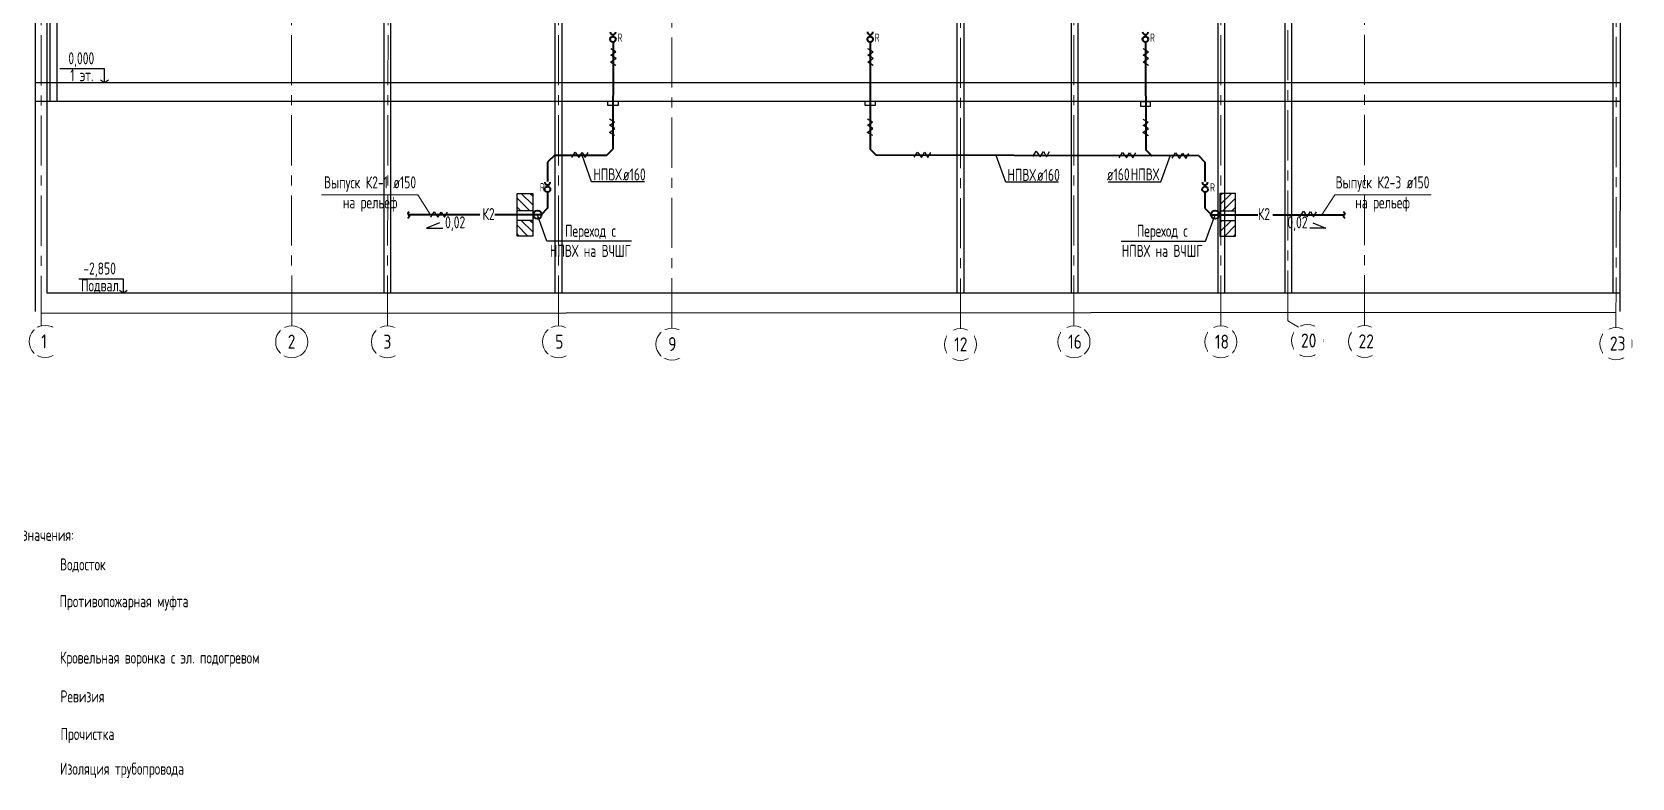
# Model space of a CAD drawing. Header units: millimetres. Extents: x -8689834 to 9419935, y -117443 to 166298.
# Drawn here: x -83645 to -43744, y -68724 to -50119 of the extents above; entities that cross this region are included whole.
import ezdxf

# ---------------------------------------------------------------- set-up
doc = ezdxf.new("R2010")
doc.units = ezdxf.units.MM
doc.header["$MEASUREMENT"] = 0
doc.linetypes.add('CENTER', pattern=[2, 1.25, -0.25, 0.25, -0.25])
for name, color, linetype in [('PDF _0', 7, 'Continuous'), ('PDF __ВК-Text VK', 7, 'Continuous'), ('PDF __ВК-В1-текст', 7, 'Continuous'), ('PDF __ВК-противопожарная муфта', 1, 'Continuous'), ('PDF __ВК-стены', 7, 'Continuous'), ('PDF __Пескоуловитель', 7, 'Continuous'), ('PDF _АР_Перегородки кирпич штрих', 1, 'Continuous'), ('АР_Кровля дорожки', 245, 'Continuous'), ('АР_Таблицы', 250, 'Continuous')]:
    doc.layers.add(name, color=color, linetype=linetype)
doc.layers.add('PDF __К2', color=7, linetype='Continuous', true_color=0xb800b8)
doc.layers.add('АР_Оси', color=195, linetype='Continuous', lineweight=9)
doc.layers.add('ВК_канализация', color=32, linetype='Continuous', lineweight=15)
doc.styles.add('ISOCPEUR', font='isocpeur.ttf', dxfattribs={"width": 0.7})
doc.styles.add('ГОСТ 2.304', font='isocpeur.ttf', dxfattribs={"width": 0.7})

msp = doc.modelspace()

# ---------------------------------------------------------------- linework, layer by layer
at = {"layer": 'PDF _0', "lineweight": 25}
for points in [[(-71158, -54143), (-71158, -55212.9), (-71548.8, -55212.9), (-71548.8, -54143)], [(-54021, -54143), (-54021, -55212.9), (-53630.3, -55212.9), (-53630.3, -54143)]]:
    msp.add_lwpolyline(points, close=True, dxfattribs=at)
for points in [[(-71158, -54581.8), (-71548.8, -54581.8)], [(-54021, -54581.8), (-53630.3, -54581.8)], [(-71158, -54816.2), (-71548.8, -54816.2)], [(-54021, -54816.2), (-53630.3, -54816.2)]]:
    msp.add_lwpolyline(points, dxfattribs=at)
at = {"layer": 'PDF _0', "color": 1, "lineweight": 40}
for centre in [(-71040.8, -54674.9), (-54138.2, -54674.9)]:
    msp.add_circle(centre, 105.2, dxfattribs=at)
at = {"layer": 'PDF __ВК-Text VK', "lineweight": 30}
for points in [[(-73478.3, -54876.3), (-73802.9, -55008.5), (-73400.2, -55008.5)], [(-51700.7, -54876.3), (-51376.1, -55008.5), (-51778.9, -55008.5)]]:
    msp.add_lwpolyline(points, dxfattribs=at)
at = {"layer": 'PDF __ВК-В1-текст', "lineweight": 25}
for points in [[(-81935.8, -51308.9), (-81838.4, -51376.7), (-81838.4, -51034.9), (-82947.5, -51034.9)], [(-81838.4, -51376.7), (-81741, -51308.9)], [(-81462.3, -56558), (-81364.9, -56625.8), (-81364.9, -56284), (-82474, -56284)], [(-81364.9, -56625.8), (-81267.6, -56558)]]:
    msp.add_lwpolyline(points, dxfattribs=at)
at = {"layer": 'PDF __ВК-противопожарная муфта', "lineweight": 30}
for points in [[(-69281.7, -51842.3), (-69029.2, -51842.3), (-69029.2, -51950.5), (-69281.7, -51950.5)], [(-62866.9, -51842.3), (-62614.5, -51842.3), (-62614.5, -51950.5), (-62866.9, -51950.5)], [(-55747.6, -51859.2), (-56000.1, -51859.5), (-55999.9, -51967.7), (-55747.5, -51967.4)]]:
    msp.add_lwpolyline(points, close=True, dxfattribs=at)
at = {"layer": 'PDF __ВК-стены', "color": 18, "lineweight": 25, "true_color": 0x000000}
for points in [[(-83561.9, -26957.3), (-83561.9, -57091.4)], [(-43997.7, -26957.4), (-44048.9, -57091.4)], [(-83274.1, -27423), (-83274.1, -56625.8)], [(-44218.3, -27422.9), (-44218.3, -56625.7)], [(-60578.4, -29925.5), (-60578.4, -56624)], [(-60409.1, -29925.5), (-60409.1, -56624)], [(-74870, -29927.3), (-74870, -56625.8)], [(-74700.7, -29927.3), (-74700.7, -56625.8)], [(-70605, -29927.3), (-70605, -56625.8)], [(-70435.7, -29927.3), (-70435.7, -56625.8)], [(-57729.2, -29927.2), (-57729.2, -56625.7)], [(-57559.8, -29927.2), (-57559.8, -56625.7)], [(-54072.2, -29927.2), (-54072.2, -56625.7)], [(-53902.9, -29927.2), (-53902.9, -56625.7)], [(-52403.3, -29927.2), (-52403.3, -56625.7)], [(-52234, -29927.2), (-52234, -56625.7)], [(-83197.4, -47058.8), (-83197.4, -51842.3)], [(-83028, -47058.8), (-83028, -51842.3)], [(-83561.9, -51376.7), (-44039.2, -51376.7)], [(-83561.9, -51842.3), (-44040, -51842.3)], [(-83561.9, -51842.3), (-44040, -51842.3)], [(-83274.1, -56625.8), (-44048.2, -56625.8)], [(-83418, -57129.9), (-44143.2, -57102.3)]]:
    msp.add_lwpolyline(points, dxfattribs=at)
at = {"layer": 'PDF __К2', "lineweight": 40}
for points in [[(-69154.8, -50194.4), (-69154.8, -50236.4)], [(-69154.8, -50194.4), (-69154.8, -50236.4)], [(-69154.8, -50194.4), (-69154.8, -50236.4)], [(-62740.1, -50194.4), (-62740.1, -50236.4)], [(-62740.1, -50194.4), (-62740.1, -50236.4)], [(-62740.1, -50194.4), (-62740.1, -50236.4)], [(-55875.1, -50194.4), (-55875.1, -50236.4)], [(-55875.1, -50194.4), (-55875.1, -50236.4)], [(-55875.1, -50194.4), (-55875.1, -50236.4)], [(-69153.5, -50368.5), (-69156.9, -53037.8)], [(-62738.8, -50368.5), (-62742.2, -53037.8)], [(-55877.7, -50368.7), (-55870.8, -53054.8)], [(-70605, -53187.2), (-69308.7, -53189.5), (-69156.9, -53037.8)], [(-55718.8, -53206.4), (-62589.5, -53188.7), (-62742.2, -53037.8)], [(-54558.4, -53202.8), (-55718.8, -53206.4), (-55870.8, -53054.8)], [(-70605, -53187.2), (-70785.4, -53367.5)], [(-70785.4, -53367.5), (-70785.4, -53848.4)], [(-54558.4, -53202.8), (-54393.7, -53367.5)], [(-54393.7, -53367.5), (-54393.7, -53848.4)], [(-70785.4, -53938.6), (-70785.4, -53980.7)], [(-70785.4, -54118.9), (-70785.4, -54515.6)], [(-54393.7, -53938.6), (-54393.7, -53980.7)], [(-54393.7, -54118.9), (-54393.7, -54515.6)], [(-70785.4, -54515.6), (-70947.7, -54677.9)], [(-54393.7, -54515.6), (-54231.4, -54677.9)], [(-72480.5, -54677.9), (-74253.7, -54677.9)], [(-70947.7, -54677.9), (-72101.8, -54677.9)], [(-54231.4, -54677.9), (-53077.3, -54677.9)], [(-52698.6, -54677.9), (-50925.3, -54677.9)]]:
    msp.add_lwpolyline(points, dxfattribs=at)
for centre in [(-69157.8, -50299.6), (-62743.1, -50299.6), (-55878.1, -50299.6), (-70788.4, -54043.8), (-54390.7, -54043.8)]:
    msp.add_circle(centre, 69.1, dxfattribs=at)
for centre, start, end in [((-69157.8, -50119.2), 180.00003, 359.99997), ((-62743.1, -50119.2), 180.00003, 359.99997), ((-55878.1, -50119.2), 180.00003, 359.99997), ((-70788.4, -53863.4), 179.98351, 359.98351), ((-54390.7, -53863.4), 180.01649, 0.01649)]:
    msp.add_arc(centre, 69.1, start, end, dxfattribs=at)
at = {"layer": 'PDF __Пескоуловитель', "lineweight": 40}
for points in [[(-74235.7, -54605.8), (-74259.7, -54617.8), (-74271.8, -54635.9), (-74265.8, -54653.9), (-74253.7, -54677.9), (-74241.7, -54702), (-74241.7, -54726), (-74253.7, -54744.1), (-74277.8, -54762.1)], [(-50943.3, -54605.8), (-50919.3, -54617.8), (-50907.3, -54635.9), (-50913.3, -54653.9), (-50925.3, -54677.9), (-50937.3, -54702), (-50937.3, -54726), (-50925.3, -54744.1), (-50901.3, -54762.1)]]:
    msp.add_lwpolyline(points, dxfattribs=at)
at = {"layer": 'PDF _АР_Перегородки кирпич штрих', "color": 7, "lineweight": 25}
for points in [[(-71548.8, -54263.2), (-71230.2, -54581.8)], [(-71446.6, -54143), (-71158, -54431.5)], [(-71224.2, -54143), (-71158, -54203.1)], [(-53954.9, -54143), (-54021, -54203.1)], [(-53732.5, -54143), (-54021, -54431.5)], [(-53630.3, -54263.2), (-53948.9, -54581.8)], [(-71548.8, -54491.6), (-71452.6, -54581.8)], [(-53630.3, -54491.6), (-53726.5, -54581.8)], [(-71548.8, -54936.4), (-71278.3, -55212.9)], [(-71446.6, -54816.2), (-71158, -55104.7)], [(-71218.2, -54816.2), (-71158, -54876.3)], [(-53960.9, -54816.2), (-54021, -54876.3)], [(-53732.5, -54816.2), (-54021, -55104.7)], [(-53630.3, -54936.4), (-53900.8, -55212.9)], [(-71548.8, -55164.8), (-71500.7, -55212.9)], [(-53630.3, -55164.8), (-53678.4, -55212.9)]]:
    msp.add_lwpolyline(points, dxfattribs=at)
at = {"layer": 'АР_Кровля дорожки', "color": 7, "ltscale": 500}
for points in [[(-69081.2, -50951.5), (-69215.6, -50873.1), (-69080.7, -50773.3), (-69212.7, -50695.4), (-69084.6, -50614.9), (-69213.6, -50542.7)], [(-62666.5, -50951.5), (-62800.9, -50873.1), (-62665.9, -50773.3), (-62797.9, -50695.4), (-62669.9, -50614.9), (-62798.8, -50542.7)], [(-55801.5, -50951.5), (-55935.9, -50873.1), (-55801, -50773.3), (-55933, -50695.4), (-55804.9, -50614.9), (-55933.9, -50542.7)], [(-69112.7, -52701.7), (-69247.1, -52623.3), (-69112.2, -52523.5), (-69244.2, -52445.6), (-69116.2, -52365.1), (-69245.1, -52292.9)], [(-62678.8, -52701.7), (-62813.2, -52623.3), (-62678.2, -52523.5), (-62810.2, -52445.6), (-62682.2, -52365.1), (-62811.1, -52292.9)], [(-55804.7, -52707.4), (-55939.1, -52629), (-55804.2, -52529.2), (-55936.2, -52451.3), (-55808.2, -52370.8), (-55937.1, -52298.7)], [(-70184.6, -53246.6), (-70102.8, -53114.2), (-70006.5, -53251.6), (-69925.3, -53121.6), (-69848, -53251.6), (-69772.7, -53124.5)], [(-68374.2, -53853.8), (-69689, -53852), (-69927.1, -53189.4)], [(-61644.2, -53244.4), (-61562.4, -53112), (-61466, -53249.4), (-61384.8, -53119.4), (-61307.5, -53249.4), (-61232.2, -53122.3)], [(-58047.1, -53866.2), (-59361.9, -53864.4), (-59600.1, -53201.8)], [(-58682.6, -53224), (-58600.8, -53091.6), (-58504.4, -53229), (-58423.2, -53099), (-58345.9, -53229), (-58270.6, -53101.9)], [(-56804.9, -53853.8), (-55490, -53852), (-55251.9, -53189.4)], [(-56531.5, -53255.2), (-56449.7, -53122.8), (-56353.4, -53260.2), (-56272.2, -53130.2), (-56194.9, -53260.2), (-56119.5, -53133.1)], [(-55209.2, -53268), (-55127.5, -53135.5), (-55031.1, -53273), (-54949.9, -53143), (-54872.6, -53273), (-54797.3, -53145.9)], [(-73698.4, -54735.3), (-73616.6, -54602.8), (-73520.3, -54740.2), (-73439.1, -54610.2), (-73361.8, -54740.2), (-73286.5, -54613.2)], [(-52021.4, -54722.7), (-51939.6, -54590.3), (-51843.3, -54727.7), (-51762.1, -54597.7), (-51684.8, -54727.7), (-51609.4, -54600.6)], [(-68694.6, -55331.8), (-70802.7, -55337.5), (-71040.8, -54674.9)], [(-56484.5, -55331.8), (-54376.3, -55337.5), (-54138.2, -54674.9)]]:
    msp.add_lwpolyline(points, dxfattribs=at)
at = {"layer": 'АР_Оси', "color": 18, "linetype": 'CENTER', "ltscale": 1000, "true_color": 0x000000}
for p, q in [((-67684.8, -57505.5), (-67684.8, -26338)), ((-60489.4, -57512.8), (-60489.4, -26515.8))]:
    msp.add_line(p, q, dxfattribs=at)
at = {"layer": 'АР_Оси', "color": 18, "ltscale": 0.5, "true_color": 0x000000}
for centre in [(-83315.2, -57836), (-77168, -57845), (-74781.1, -57845), (-70516.1, -57845), (-57660.3, -57845), (-53997.6, -57845), (-51836.8, -57816.3), (-50410.7, -57837.5), (-67684.8, -57905.5), (-60489.4, -57912.8), (-44143.7, -57891)]:
    msp.add_circle(centre, 400, dxfattribs=at)
at = {"layer": 'ВК_канализация', "color": 18, "lineweight": 13, "ltscale": 500, "true_color": 0x000000}
for points in [[(-76424, -54180.2), (-74021.2, -54180.2), (-73703.4, -54679)], [(-48755, -54180.2), (-51157.8, -54180.2), (-51475.6, -54679)]]:
    msp.add_lwpolyline(points, dxfattribs=at)

# ---------------------------------------------------------------- texts
at = {"layer": 'АР_Таблицы', "ltscale": 100, "char_height": 300, "width": 9470.463, "attachment_point": 4, "style": 'ISOCPEUR'}
for s, insert in [('\\pxi-1,l1,t1,5;0,000', (-82739.4, -50810.3)), ('\\pxi-1,l1,t1,5;1 эт.', (-82691.7, -51197.3)), ('\\pxi-1,l1,t1,5;-2,850', (-82365.4, -56052.6)), ('\\pxi-1,l1,t1,5;Подвал', (-82420.9, -56462.4))]:
    msp.add_mtext(s, dxfattribs=dict(at, insert=insert))
at = {"layer": 'ВК_канализация', "color": 18, "ltscale": 100, "true_color": 0x000000, "style": 'ISOCPEUR'}
for s, insert, char_height, width, attachment_point in [('R', (-69044.1, -50259.4), 205.4, 5730.034, 4), ('R', (-62629.4, -50259.4), 205.4, 5730.034, 4), ('R', (-55764.4, -50259.4), 205.4, 5730.034, 4), ('\\pxqc;Выпуск К2-1 ø150\\Pна рельеф', (-76424, -54160.1), 300, 2419.803, 4), ('НПВХ', (-69646.3, -53671.2), 300, 5891.51, 4), ('\\pxi-1,l1,t1,5;ø160', (-68908.4, -53670.7), 300, 7500, 4), ('НПВХ', (-59319.2, -53683.7), 300, 5891.51, 4), ('\\pxi-1,l1,t1,5;ø160', (-58581.3, -53683.2), 300, 7500, 4), ('\\pxi-1,l1,t1,5;ø160', (-56270.7, -53670.7), 300, 7500, 6), ('НПВХ', (-55532.7, -53671.2), 300, 5891.51, 6), ('\\pxqc;Выпуск К2-3 ø150\\Pна рельеф', (-48755, -54160.1), 300, 2419.803, 6), ('R', (-70979.1, -53990.8), 205.4, 5730.034, 4), ('R', (-54264.5, -53994.1), 205.4, 5730.034, 4), ('К2', (-72410.4, -54659.4), 300, 5891.51, 4), ('К2', (-52768.7, -54659.4), 300, 5891.51, 6), ('0,02', (-73343.9, -54900.7), 300, 5891.51, 4), ('\\pxqc;Переход с \\PНПВХ на ВЧШГ', (-70898.4, -55328), 300, 2357.983, 4), ('\\pxqc;Переход с \\PНПВХ на ВЧШГ', (-54280.6, -55328), 300, 2357.983, 6), ('0,02', (-51835.2, -54900.7), 300, 5891.51, 6), ('Условные обозначения:', (-85591.6, -62660.7), 300, 5891.51, 4), ('Водосток', (-82945.8, -63420.6), 300, 5891.51, 4), ('Противопожарная муфта', (-82958.1, -64356.3), 300, 5891.51, 4), ('Кровельная воронка с эл. подогревом', (-82948.3, -65761.5), 300, 5891.51, 4), ('Ревизия', (-82934.8, -66688.2), 300, 5891.51, 4), ('Прочистка', (-82933.3, -67666.4), 300, 5891.51, 4), ('Изоляция трубопровода', (-82945.8, -68532.9), 300, 5891.51, 4)]:
    msp.add_mtext(s, dxfattribs=dict(at, insert=insert, char_height=char_height, width=width, attachment_point=attachment_point))

# ---------------------------------------------------------------- next in the draw order: texts
at = {"layer": 'АР_Оси', "color": 18, "true_color": 0x000000, "char_height": 350, "attachment_point": 1, "line_spacing_factor": 1.149209, "style": 'ГОСТ 2.304', "bg_fill": 2}
for s, insert in [('{\\W0.8;1}', (-83415, -57658.2)), ('{\\W0.8;3}', (-74880.9, -57667.2)), ('{\\W0.8;5}', (-70596.5, -57667.2)), ('{\\W0.8;9}', (-67779.4, -57727.7))]:
    msp.add_mtext(s, dxfattribs=dict(at, insert=insert))
for s, insert, width in [('{\\W0.8;2}', (-77267.8, -57667.2), 114.629), ('{\\W0.8;12}', (-60648.9, -57735.1), 318.218), ('{\\W0.8;16}', (-57806.9, -57667.2), 224.236), ('{\\W0.8;18}', (-54145.1, -57667.2), 258.628), ('{\\W0.8;20}', (-51998.1, -57638.6), 392.561), ('{\\W0.8;22}', (-50562.1, -57659.7), 520.89), ('{\\W0.8;23}', (-44295.1, -57713.2), 370.762)]:
    msp.add_mtext(s, dxfattribs=dict(at, insert=insert, width=width))

# ---------------------------------------------------------------- next in the draw order: linework, layer by layer
at = {"layer": 'АР_Оси', "color": 18, "linetype": 'CENTER', "ltscale": 1000, "true_color": 0x000000}
for p, q in [((-77168.1, -57445), (-77192.1, -26593.9)), ((-74780.8, -57445), (-74715.7, -26527.9)), ((-70516, -57445), (-70513.9, -26515.6)), ((-57660.3, -57445), (-57660.3, -26558.4)), ((-53997.6, -57445), (-54006.2, -26576.4)), ((-52328.7, -57320.3), (-52334, -26586.1)), ((-50410.7, -57437.5), (-50410.7, -26466.3)), ((-44143.6, -57491), (-44119.5, -26470.3)), ((-83418, -57449.4), (-83418, -26768.9))]:
    msp.add_line(p, q, dxfattribs=at)
at = {"layer": 'ВК_канализация', "color": 18, "lineweight": 13, "ltscale": 500, "true_color": 0x000000}
msp.add_lwpolyline([(-52059.7, -57484.1), (-52328.7, -57320.3)], dxfattribs=at)

doc.saveas('drawing.dxf')
